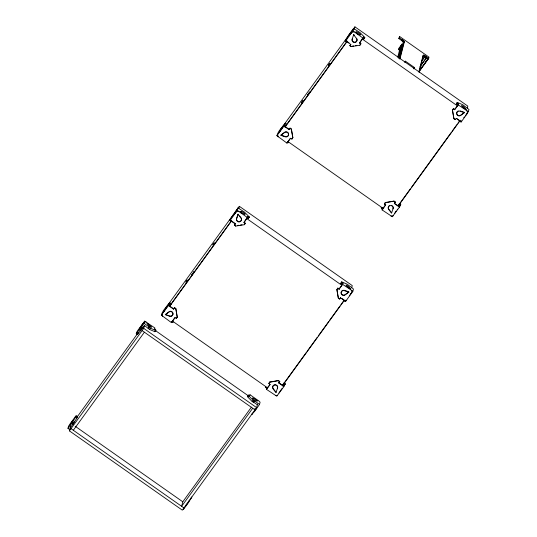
<?xml version="1.0" encoding="UTF-8"?>
<svg xmlns="http://www.w3.org/2000/svg" width="537" height="537" viewBox="0 0 537 537"><rect width="100%" height="100%" fill="white"/><g stroke="black" fill="none" stroke-linecap="round" stroke-linejoin="round"><path stroke-width="0.81" d="M234.374 225.198L235.354 223.647L234.374 225.198L235.642 226.097L244.335 224.714L245.234 223.473L244.04 222.264L246.899 217.908L248.262 218.485L249.242 216.935L244.469 212.088L238.019 207.926L229.682 220.036L230.501 219.116L229.601 220.351L230.876 221.251L231.239 220.761M284.133 385.66L285.194 383.787L283.919 382.888L285.113 384.103L283.885 386.606L276.777 396.212L266.506 389.372L266.829 388.103L265.64 386.888M399.696 206.181L400.756 204.308L399.488 203.416M339.102 289.007C339.733 287.402 343.942 284.61 340.767 283.442L341.747 281.885L347.171 284.194L353.46 288.987L352.89 291.202L345.62 301.438L340.518 297.86L339.619 299.096L338.35 298.203L336.847 289.665L337.827 288.107L339.102 289.007L337.827 288.107M398.508 204.973L398.259 205.919L394.433 203.241L395.333 201.999L394.057 201.107L385.371 202.483L384.391 204.04L385.66 204.933L382.069 209.893L392.346 216.733L399.454 207.134L400.434 204.966L399.159 204.073L399.4 203.731L400.676 204.624L400.468 204.919M454.664 109.528C455.302 107.924 459.511 105.138 456.336 103.963L457.316 102.406L462.74 104.722L469.029 109.508L467.472 113.287L461.182 121.959L456.088 118.382L455.188 119.623L453.913 118.731L452.409 110.192L453.389 108.635L454.664 109.528L453.389 108.635M69.884 429.721L67.971 428.378L68.548 426.163L75.818 415.927C74.858 418.947 76.563 414.108 77.664 416.846L72.757 424.633L71.569 423.418L72.757 424.633M257.552 403.999L256.619 407.623L182.305 510.15L69.407 430.882L70.716 425.814M71.488 423.733L76.388 415.953L76.18 416.242M137.512 334.47L136.324 333.262L137.546 330.752L144.654 321.153L154.931 327.993L154.602 329.262L155.878 330.154L154.898 331.712L149.474 329.403L144.46 325.503L137.512 334.47L136.244 333.578L137.304 331.705M138.58 332.598L137.6 334.155L138.553 332.658M136.244 333.578C139.338 329.725 143.325 326.013 144.654 321.153M69.407 430.882L143.721 328.355L144.466 325.462M148.199 328.503L149.179 326.946L144.084 323.368M154.898 331.712L155.878 330.154L154.683 328.946M173.619 308.815L169.799 306.13L170.941 303.942L169.665 303.049L168.443 305.553L173.538 309.131L174.518 307.573L175.794 308.473L177.297 317.011L176.317 318.562L175.042 317.669L171.444 322.63L161.335 315.152C162.664 310.292 166.651 306.587 169.752 302.727L171.021 303.627C170.464 306.587 167.598 304.573 169.752 302.727M165.248 314.836L168.873 312.111A2.497 2.443 14.5 0 1 172.927 313.615A2.497 2.443 14.5 0 1 169.611 316.293L165.329 314.521L169.692 315.978A2.497 2.443 14.5 0 0 171.988 311.708M173.538 309.131L174.518 307.573M171.444 322.63L171.692 321.676M177.21 317.327L175.794 308.473M172.753 322.046L173.129 321.938M176.317 318.562L177.297 317.011M230.44 219.378L230.172 220.385L237.441 210.148L238.019 207.926M238.764 208.631L239.361 206.322L352.259 285.59L351.661 287.899M238.052 214.391L240.871 217.975A2.497 2.443 14.5 0 1 239.381 221.935A2.497 2.443 14.5 0 1 236.616 218.653L238.133 214.068L236.696 218.331A2.497 2.443 14.5 0 0 238.811 221.633A2.497 2.443 14.5 0 0 241.496 218.814M235.642 226.097L234.454 224.882M244.335 224.714L245.315 223.157L244.04 222.264M243.959 222.58L247.557 217.619L247.886 216.351L249.155 217.25L247.799 216.673M289.188 129.343L285.362 126.658L286.51 124.47L285.234 123.57L284.006 126.081L289.101 129.659L290.081 128.101L291.356 128.994L292.86 137.532L291.88 139.09L290.604 138.197L287.013 143.157L276.897 135.68C278.233 130.82 282.22 127.108 285.315 123.255L286.59 124.148C286.026 127.115 283.167 125.101 285.315 123.255M251.417 407.127L182.795 501.806L181.627 506.31L252.705 408.241M183.802 507.955L183.419 509.432L187.829 503.552L191.83 497.007L190.937 498.249M289.101 129.659L290.081 128.101M287.013 143.157L287.275 142.13L288.698 142.466M292.779 137.848L291.356 128.994M291.88 139.09L292.86 137.532M252.551 413.161L251.685 414.631L254.954 410.939L259.525 404.421L254.431 400.844L253.451 402.401L252.175 401.508L247.409 396.662L248.389 395.104L249.745 395.682M247.409 396.662L248.389 395.104L249.658 395.997L249.987 394.735L258.908 400.998L260.103 402.206L259.525 404.421M345.378 40.59L345.17 40.879L349.171 34.334L353.581 28.454L360.038 32.609L364.804 37.456L363.824 39.013L362.468 38.436L359.609 42.785L360.884 43.685L359.904 45.242L351.211 46.618L349.936 45.726L350.836 44.484L345.741 40.906C347.003 38.1 343.667 41.792 346.439 41.772L347.009 41.027M253.451 402.401L254.431 400.844M345.741 40.906L353.01 30.669L353.581 28.454M349.936 45.726L350.836 44.484M354.326 29.159L354.923 26.85L467.821 106.118L467.224 108.427M353.702 34.596L356.434 38.496A2.497 2.443 14.5 0 1 354.944 42.457A2.497 2.443 14.5 0 1 352.178 39.174L353.702 34.596L354.642 35.791M351.211 46.618L350.017 45.41M172.404 321.052L267.507 387.828L267.648 387.177L266.748 388.419L265.56 387.211M266.506 389.372L270.098 384.411L268.822 383.519L269.802 381.961L278.495 380.579L279.77 381.471L278.79 383.029L283.885 386.606M268.822 383.519L269.802 381.961M270.098 384.411L267.486 387.815M360.797 44L359.609 42.785M359.904 45.242L360.884 43.685M359.528 43.108L363.119 38.147L363.448 36.878L364.724 37.771L363.401 37.174M363.824 39.013L364.804 37.456M269.722 382.277L278.495 380.579M278.79 383.029L279.77 381.471M403.294 41.711L398.837 38.583L399.703 36.57L429.009 57.144L428.68 58.412L419.316 71.327M398.837 38.583L399.703 36.57M399.562 50.317L398.541 49.599L398.863 48.33L401.884 44.168L402.22 44.396L398.669 58.11M397.742 57.144L400.662 45.853M398.34 57.875L401.884 44.168M398.796 56.385L401.085 47.511M398.964 57.459L402.099 45.363M399.072 57.902L403.039 42.577M399.615 57.331L400.24 54.908M400.656 53.297L401.904 48.458M402.327 46.847L402.951 44.423M341.747 281.885L340.767 283.442M399.602 58.902L403.931 42.161M399.931 58.963L404.468 41.416L399.374 37.838M338.35 298.203L337.061 290.128M339.015 289.322L342.613 284.362L342.942 283.093L341.666 282.2L342.861 283.408M339.619 299.096L340.606 297.538M404.992 62.675L405.388 61.158L414.309 67.414L413.913 68.937M345.13 301.089L343.774 300.512M345.62 301.438L345.855 300.465L345.559 300.754M383.17 207.577L382.317 208.947L381.203 207.416M382.069 209.893L382.398 208.625L381.122 207.732M383.297 207.389L383.049 208.336L385.747 204.617L384.472 203.724M419.202 70.441L421.424 61.849M421.84 60.238L422.673 57.016M422.881 56.21L423.418 55.472A3.068 0.604 35.9 0 1 426.13 56.627L425.593 57.372A3.068 0.604 35.9 0 0 422.881 56.21L423.042 55.579M384.391 204.04L385.371 202.483M419.048 72.381L423.586 54.834L428.68 58.412M424.801 56.714L421.834 60.856M426.405 57.942L420.035 66.729M428.466 57.889L428.143 59.157L423.619 55.982M385.291 202.798L394.057 201.107M399.454 207.134L394.353 203.557L395.333 201.999M457.316 102.406L456.336 103.963M453.913 118.731L452.49 109.877M454.584 109.843L458.175 104.89L458.504 103.621L457.229 102.728L458.423 103.936M455.188 119.623L453.993 118.415M459.336 121.04L460.692 121.617M461.182 121.959L461.431 121.013M283.147 384.217L282.697 385.398L278.871 382.713M75.569 416.873L76.147 416.289L77.415 417.182L77.664 416.846M345.982 39.96L345.412 40.544L346.687 41.436M188.715 501.518L188.849 501.008M398.622 204.886L398.447 205.201L399.723 206.094M281.663 389.01L281.891 388.64M395.393 211.732L395.615 211.363M397.232 209.537L397.454 209.168M398.709 204.738L399.038 204.248M73.898 422.337L74.173 421.907M142.775 327.288L141.016 329.765M188.145 502.431L188.46 501.941M283.247 384.056L283.469 383.72M281.388 389.439L278.931 393.037M394.494 213.565L396.212 211.054M73.582 422.8L72.636 424.076M255.907 408.939L256.236 408.476M280.616 129.377L281.596 128.021M282.576 126.665L354.923 26.85M276.897 135.68L284.006 126.081M285.113 126.631L347.003 41.248M284.979 127.188L346.989 41.631M67.971 428.378L71.569 423.418M77.12 416.987L137.647 333.47M70.146 428.036L72.844 424.311M73.321 430.265L144.399 332.195M148.279 328.188L149.179 326.946M149.474 329.403L150.373 328.161L155.797 330.47M167.014 306.144L233.81 213.974M234.797 212.625L239.361 206.322M161.335 315.152L168.443 305.553M287.993 141.6L290.235 138.499M169.551 306.11L230.944 221.398M169.41 306.661L231.42 221.11M172.424 321.072L175.122 317.354M249.242 216.935L248.262 218.485L246.986 217.592M398.541 49.599L400.334 47.122M404.851 61.896L405.388 61.158M413.765 68.159L414.309 67.414M421.86 60.768L424.921 56.466M421.062 64.977L426.452 57.54M420.035 69.495L422.095 66.682M425.425 62.05L426.405 60.701M426.996 59.922L427.976 58.567M419.041 71.173L421.988 67.112M422.968 65.762L426.398 61.023M418.941 71.575L428.251 58.728M457.578 102.97C455.544 103.728 458.121 106.44 458.444 103.849M452.409 110.192L453.309 108.951M249.087 395.97L249.987 394.735M252.175 401.508L253.075 400.266L248.302 395.42M342.015 282.442C339.981 283.2 342.552 285.919 342.875 283.321M336.847 289.665L337.746 288.423M399.978 203.187L410.288 188.957M411.275 187.601L451.06 132.706M452.04 131.35L456.953 124.577M457.933 123.221L459.9 120.51M398.367 205.772L460.377 120.221M282.939 384.693L306.023 352.843M307.003 351.487L317.32 337.256M318.3 335.9L328.617 321.67M329.597 320.314L339.914 306.083M340.894 304.727L343.841 300.66M282.308 385.928L344.318 300.371M345.949 300.17L345.049 301.411L345.372 300.982M187.406 503.491L186.117 505.028M460.612 121.933L461.27 121.114M465.391 115.677L466.868 113.743L466.331 113.911M349.332 295.793L351.305 293.215L350.762 293.39M464.411 116.965L463.8 117.724M255.297 409.744L255.585 409.369M169.934 304.855L171.021 303.627M399.669 205.543L400.756 204.308M283.563 385.633L285.194 383.787M165.933 314.064L168.954 311.796M348.896 291.839L345.264 294.565A2.497 2.443 14.5 0 1 341.404 293.665A2.497 2.443 14.5 0 1 343.244 290.248M352.03 32.227L354.198 31.884L363.119 38.147M352.084 46.175L353.661 45.927M355.246 45.679L356.823 45.423M236.461 211.706L238.636 211.356L247.557 217.619M237.307 225.527L238.884 225.278M240.469 225.023L242.046 224.775M390.99 216.156L393.165 215.814M144.56 321.958L146.01 321.73M275.421 395.635L277.595 395.286M460.095 110.904L464.458 112.361L460.833 115.086A2.497 2.443 14.5 0 1 457.128 114.475A2.497 2.443 14.5 0 1 458.189 110.958M348.164 291.591L344.532 290.383A2.497 2.443 14.5 0 0 343.895 290.235M458.175 104.89L468.452 111.73M342.613 284.362L352.89 291.202M248.383 396.856L247.49 396.346M172.699 322.012L171.773 321.361L173.048 322.254M362.28 39.053L457.383 105.829M347.097 41.483L349.003 42.826M456.806 118.516L459.357 120.301M290 128.417L291.276 129.31M393.977 201.422L395.252 202.315M287.966 141.58L383.76 208.839M288.611 142.782L287.342 141.889M246.711 218.525L341.821 285.301M231.528 220.962L234.716 223.197M341.874 298.438L344.425 300.223M229.849 220.016L231.118 220.915M229.682 220.036L235.266 223.963M283.596 383.546L284.865 384.438M174.438 307.896L175.713 308.788M278.414 380.894L279.69 381.787M282.885 384.673L284.16 385.566M155.294 330.49L248.349 395.829M149.098 327.268L150.373 328.161M253.075 400.266L254.35 401.166M253.531 402.085L257.357 404.77M143.721 328.355L256.619 407.623M140.634 327.758L141.909 328.651M140.486 328.329L141.761 329.221M140.405 328.644L141.681 329.543M254.578 408.805L255.854 409.697M142.104 330.591L255.001 409.852M139.506 329.886L140.781 330.779M76.308 416.269L77.583 417.162M72.381 422.498L73.656 423.391M75.167 426.244L182.795 501.806M71.025 428.654L183.923 507.921M154.978 331.396L154.468 331.02M353.01 30.669L354.198 31.884M237.441 210.148L238.636 211.356M391.654 212.813L388.835 209.222A2.497 2.443 14.5 0 1 389.701 205.449M239.542 215.867L240.952 217.66A2.497 2.443 14.5 0 1 241.301 218.203M276.092 392.285L273.266 388.701A2.497 2.443 14.5 0 1 274.763 384.74M467.096 111.152L467.472 113.287M351.534 290.624L351.91 292.759M277.716 134.76L278.092 136.895M162.154 314.232L162.53 316.367M286.342 131.78A2.497 2.443 14.5 0 1 288.55 134.78A2.497 2.443 14.5 0 1 285.254 136.505L280.891 135.049L284.523 132.324A2.497 2.443 14.5 0 1 285.691 131.8M356.521 38.181A2.497 2.443 14.5 0 1 355.024 42.141A2.497 2.443 14.5 0 1 352.259 38.859M357.38 33.818A2.497 0.49 35.9 0 1 357.911 34.173M391.614 205.396A2.497 2.443 14.5 0 1 392.191 205.698M393.017 206.678A2.497 2.443 14.5 0 1 393.091 208.551L391.574 213.129L388.754 209.544A2.497 2.443 14.5 0 1 390.245 205.584A2.497 2.443 14.5 0 1 393.01 208.866M169.504 311.46A2.497 2.443 14.5 0 1 171.417 311.406M240.865 212.786A2.497 0.49 35.9 0 1 241.308 213.001M275.414 384.72A2.497 2.443 14.5 0 1 276.045 384.868M276.622 385.17A2.497 2.443 14.5 0 1 277.528 388.023L276.005 392.601L273.185 389.016A2.497 2.443 14.5 0 1 274.675 385.056A2.497 2.443 14.5 0 1 277.448 388.338M192.058 274.36L191.863 275.119L194.213 271.38L192.058 274.36M307.62 94.881L307.426 95.646L309.782 91.908L307.62 94.881M76.825 417.853L77.415 417.182L76.885 417.826M73.354 420.189L71.367 423.183L70.132 424.149L73.354 420.189M139.224 329.221L142.936 323.697L139.224 329.221M166.853 306.882L163.053 312.608L166.853 306.882M185.923 282.046L187.312 280.126L185.923 282.046M212.88 244.852L214.27 242.932L212.88 244.852M232.709 215.941L235.857 212.162L232.709 215.941M282.415 127.41L278.622 133.136L282.415 127.41M301.492 102.567L302.888 100.688L301.492 102.567M328.449 65.38L329.839 63.46L328.449 65.38M348.278 36.469L351.426 32.683L348.278 36.469M401.918 39.624L401.381 40.369A3.068 0.604 35.9 0 1 403.764 42.792L404.307 42.047A3.068 0.604 35.9 0 0 401.918 39.624M284.442 132.639L280.811 135.364L285.174 136.821A2.497 2.443 14.5 0 0 288.497 134.143A2.497 2.443 14.5 0 0 284.442 132.639M464.377 112.676L460.753 115.401A2.497 2.443 14.5 0 1 456.692 113.898A2.497 2.443 14.5 0 1 460.014 111.219L464.377 112.676M348.808 292.155L345.184 294.88A2.497 2.443 14.5 0 1 341.129 293.377A2.497 2.443 14.5 0 1 344.452 290.698L348.808 292.155M356.743 31.925L355.42 32.052L359.078 34.301A2.497 0.49 35.9 0 0 360.213 34.093A2.497 0.49 35.9 0 0 356.743 31.925M241.18 211.403L239.858 211.524L243.516 213.773A2.497 0.49 35.9 0 0 244.65 213.572A2.497 0.49 35.9 0 0 241.18 211.403M257.686 400.83L256.364 400.951A2.497 0.49 35.9 0 1 252.893 398.783A2.497 0.49 35.9 0 1 254.028 398.582L257.686 400.83M466.176 109.817L462.74 107.011A2.188 0.43 35.9 0 1 462.135 105.702A2.188 0.43 35.9 0 1 465.069 107.997L466.176 109.817M350.614 289.289L347.177 286.483A2.188 0.43 35.9 0 1 346.566 285.181A2.188 0.43 35.9 0 1 349.5 287.476L350.614 289.289M150.367 325.872L146.93 323.066L148.044 324.878A2.188 0.43 35.9 0 0 150.978 327.174A2.188 0.43 35.9 0 0 150.367 325.872"/></g></svg>
